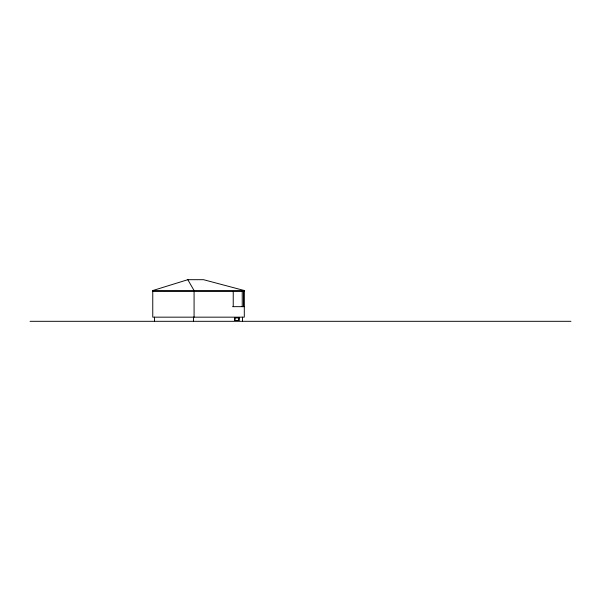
<?xml version="1.0" encoding="UTF-8"?>
<svg xmlns="http://www.w3.org/2000/svg" width="601" height="601" viewBox="0 0 601 601"><rect width="100%" height="100%" fill="white"/><g stroke="black" fill="none" stroke-linecap="round" stroke-linejoin="round"><path stroke-width="0.9" d="M242.226 306.66L242.226 291.59L244.299 291.59L244.299 317.163L152.759 317.163L152.759 290.553L187.812 279.69L203.529 279.69L244.382 290.553L244.382 291.508L152.759 291.508M152.759 290.553L244.382 290.553M232.67 306.66L244.299 306.66M30.05 321.31L570.95 321.31M187.812 279.69L194.078 290.553L194.078 317.163M243.6 291.59L243.6 306.66M242.511 317.163L242.511 321.31M238.897 317.929L238.897 320.483M234.878 317.929L234.878 320.483M233.233 291.508L233.233 306.66M193.522 317.163L193.522 321.31M154.525 317.163L154.525 321.31M239.01 317.929L234.773 317.929L234.773 320.483L239.01 320.483L239.01 317.929"/></g></svg>
